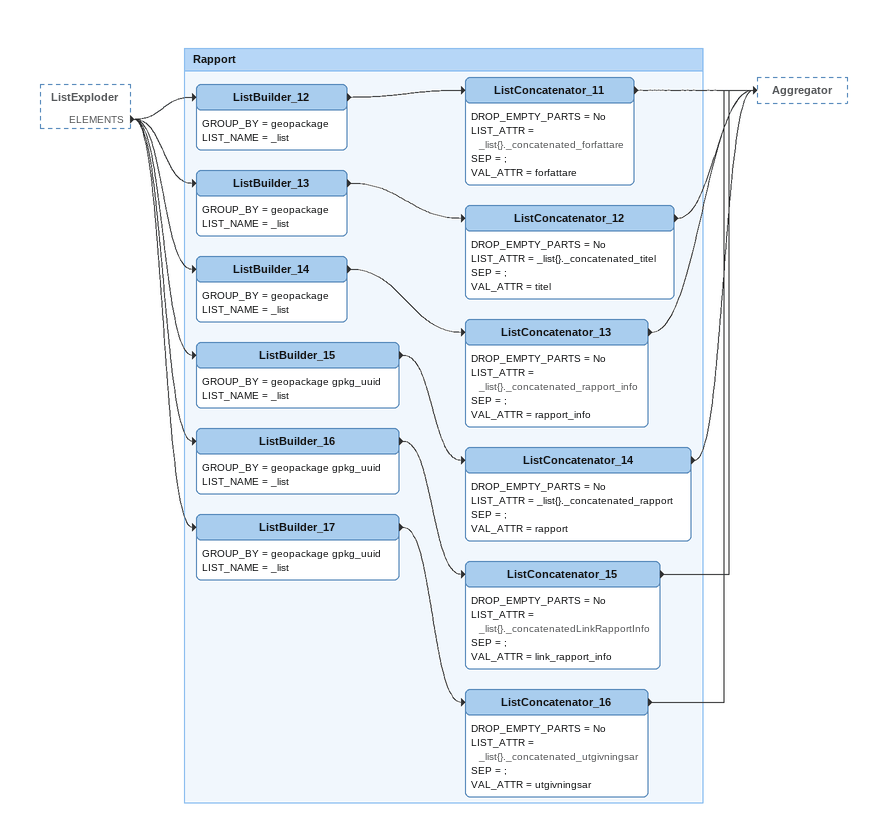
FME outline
ListExploder [outside]
    ELEMENTS -> ListBuilder_12
    ELEMENTS -> ListBuilder_13
    ELEMENTS -> ListBuilder_14
    ELEMENTS -> ListBuilder_15
    ELEMENTS -> ListBuilder_16
    ELEMENTS -> ListBuilder_17

Bookmark: Rapport
ListBuilder_12
    GROUP_BY = geopackage
    LIST_NAME = _list
    -> ListConcatenator_11
ListConcatenator_11
    DROP_EMPTY_PARTS = No
    LIST_ATTR = _list{}._concatenated_forfattare
    SEP = ;
    VAL_ATTR = forfattare
    -> Aggregator
ListBuilder_13
    GROUP_BY = geopackage
    LIST_NAME = _list
    -> ListConcatenator_12
ListConcatenator_12
    DROP_EMPTY_PARTS = No
    LIST_ATTR = _list{}._concatenated_titel
    SEP = ;
    VAL_ATTR = titel
    -> Aggregator
ListBuilder_14
    GROUP_BY = geopackage
    LIST_NAME = _list
    -> ListConcatenator_13
ListConcatenator_13
    DROP_EMPTY_PARTS = No
    LIST_ATTR = _list{}._concatenated_rapport_info
    SEP = ;
    VAL_ATTR = rapport_info
    -> Aggregator
ListBuilder_15
    GROUP_BY = geopackage gpkg_uuid
    LIST_NAME = _list
    -> ListConcatenator_14
ListConcatenator_14
    DROP_EMPTY_PARTS = No
    LIST_ATTR = _list{}._concatenated_rapport
    SEP = ;
    VAL_ATTR = rapport
    -> Aggregator
ListBuilder_16
    GROUP_BY = geopackage gpkg_uuid
    LIST_NAME = _list
    -> ListConcatenator_15
ListConcatenator_15
    DROP_EMPTY_PARTS = No
    LIST_ATTR = _list{}._concatenatedLinkRapportInfo
    SEP = ;
    VAL_ATTR = link_rapport_info
    -> Aggregator
ListBuilder_17
    GROUP_BY = geopackage gpkg_uuid
    LIST_NAME = _list
    -> ListConcatenator_16
ListConcatenator_16
    DROP_EMPTY_PARTS = No
    LIST_ATTR = _list{}._concatenated_utgivningsar
    SEP = ;
    VAL_ATTR = utgivningsar
    -> Aggregator
